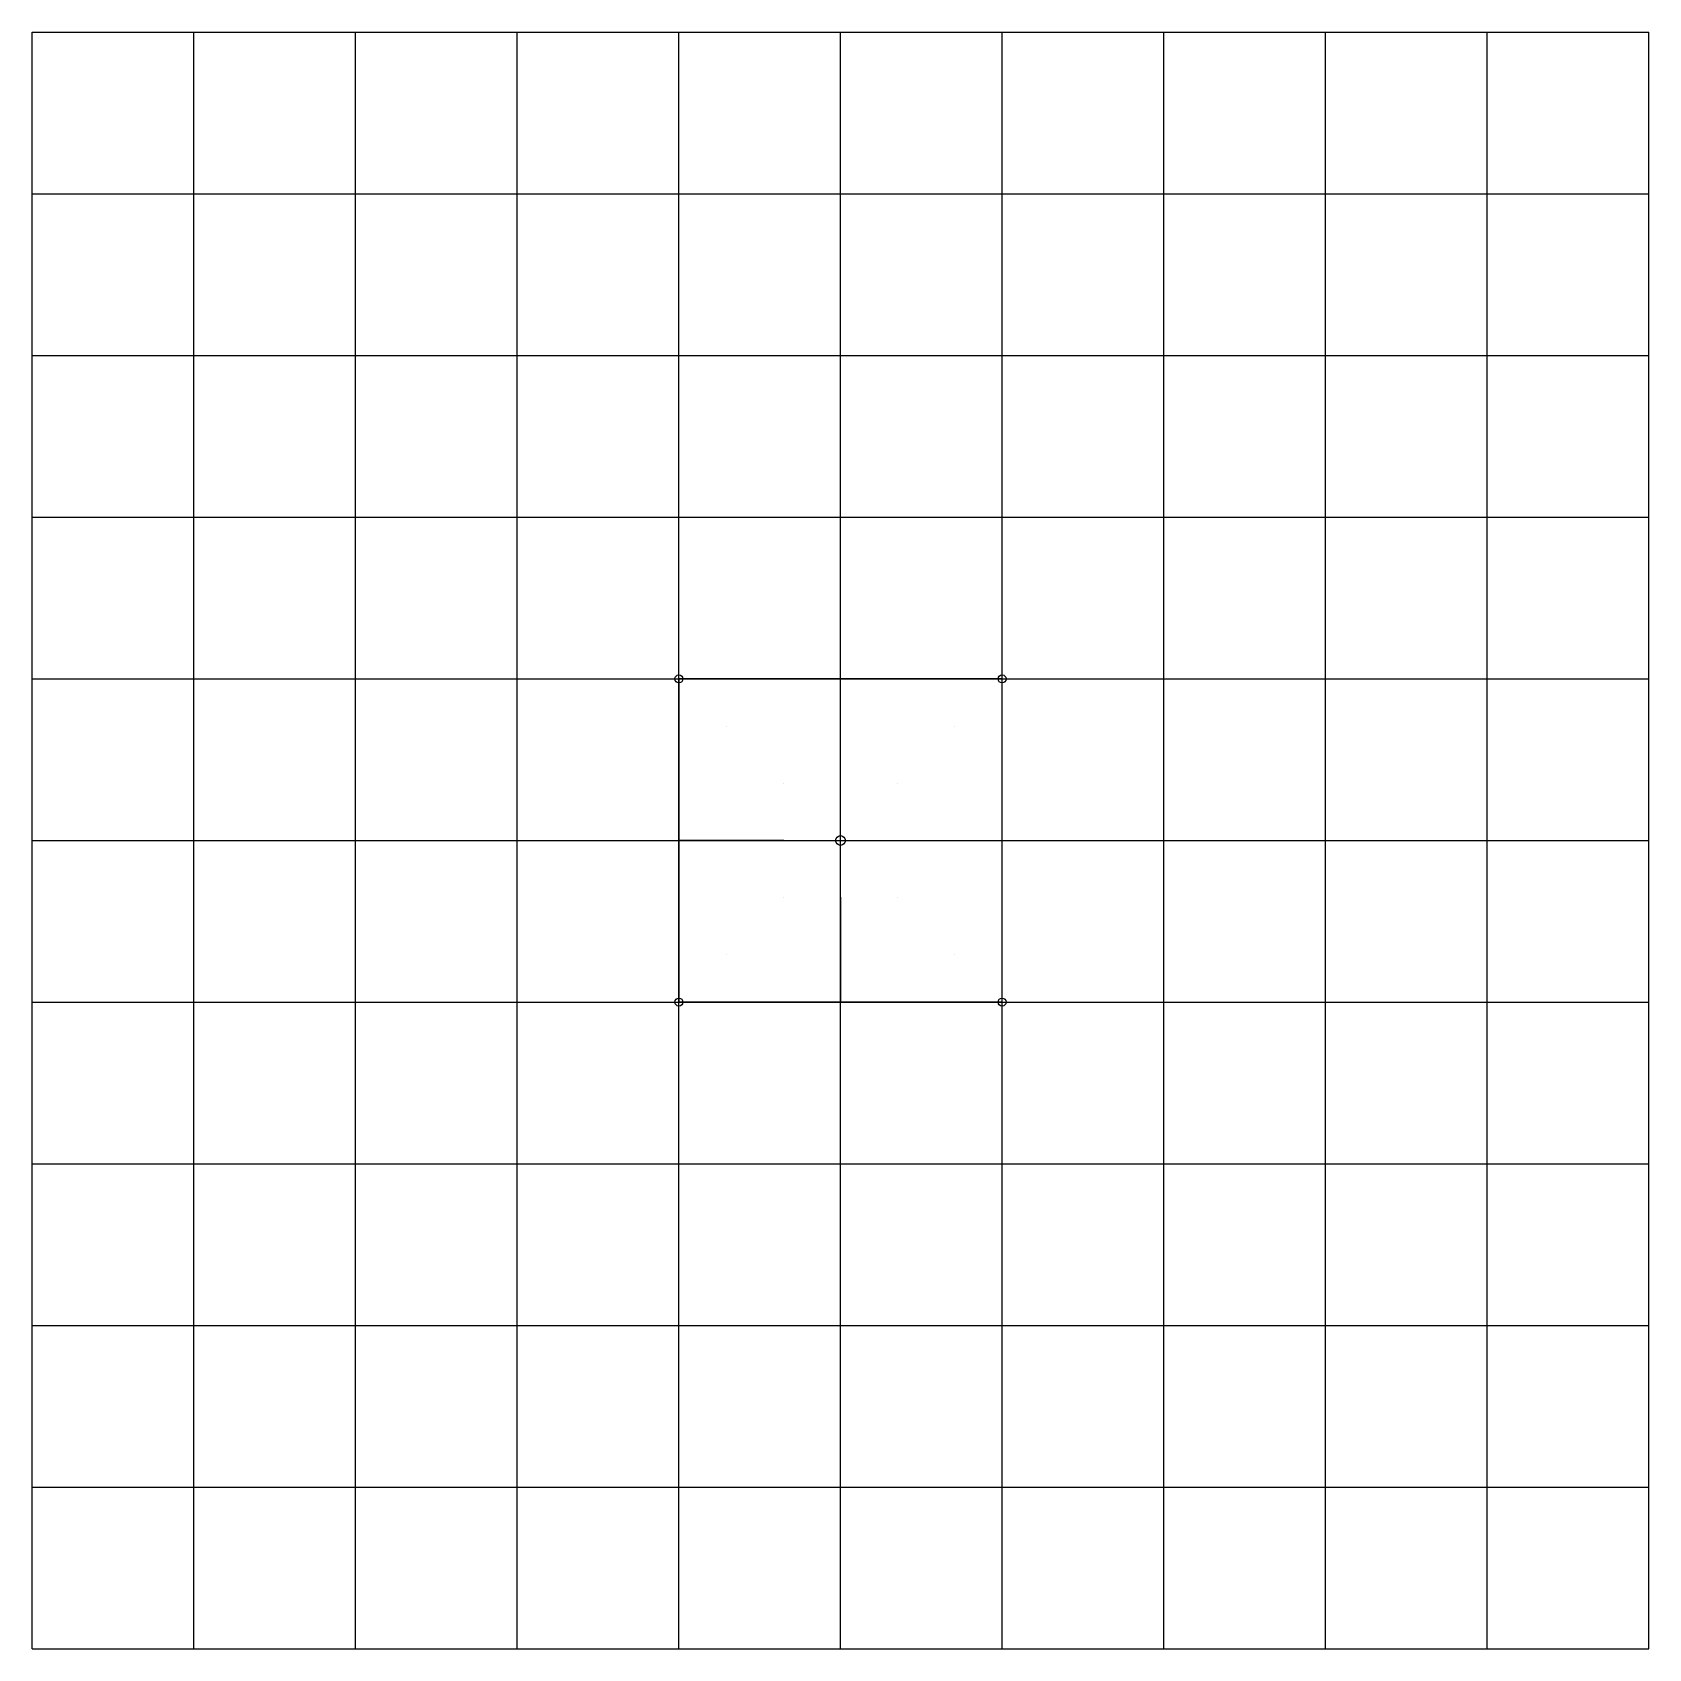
# Model space of a CAD drawing. Header units: metres. Extents: x -100000 to 100000, y -100000 to 100000.
import ezdxf

# ---------------------------------------------------------------- set-up
doc = ezdxf.new("R2010")
doc.units = ezdxf.units.M
for name, color, linetype in [('BEAMS', 7, 'Continuous'), ('BRACING', 7, 'Continuous'), ('COLUMNS', 7, 'Continuous'), ('GRIDS', 7, 'Continuous'), ('MARKERS', 7, 'Continuous')]:
    doc.layers.add(name, color=color, linetype=linetype)

msp = doc.modelspace()

# ---------------------------------------------------------------- linework, layer by layer
at = {"layer": 'BEAMS'}
for p, q in [((20000, 20000), (-20000, 20000)), ((-20000, 20000), (-20000, -20000)), ((20000, 20000, 3600), (-20000, 20000, 3600)), ((-20000, 20000, 3600), (-20000, -20000, 3600)), ((20000, 20000, 7200), (-20000, 20000, 7200)), ((-20000, 20000, 7200), (-20000, -20000, 7200)), ((20000, 20000, 10800), (-20000, 20000, 10800)), ((-20000, 20000, 10800), (-20000, -20000, 10800)), ((20000, 20000, 14400), (-20000, 20000, 14400)), ((-20000, 20000, 14400), (-20000, -20000, 14400)), ((20000, 20000, 18000), (-20000, 20000, 18000)), ((-20000, 20000, 18000), (-20000, -20000, 18000)), ((20000, 20000, 21600), (-20000, 20000, 21600)), ((-20000, 20000, 21600), (-20000, -20000, 21600)), ((20000, 20000, 25200), (-20000, 20000, 25200)), ((-20000, 20000, 25200), (-20000, -20000, 25200)), ((20000, 20000, 28800), (-20000, 20000, 28800)), ((-20000, 20000, 28800), (-20000, -20000, 28800)), ((20000, 20000, 32400), (-20000, 20000, 32400)), ((-20000, 20000, 32400), (-20000, -20000, 32400)), ((20000, 20000, 36000), (-20000, 20000, 36000)), ((-20000, 20000, 36000), (-20000, -20000, 36000)), ((20000, 20000, 39600), (-20000, 20000, 39600)), ((-20000, 20000, 39600), (-20000, -20000, 39600)), ((20000, 20000, 43200), (-20000, 20000, 43200)), ((-20000, 20000, 43200), (-20000, -20000, 43200)), ((20000, 20000, 46800), (-20000, 20000, 46800)), ((-20000, 20000, 46800), (-20000, -20000, 46800)), ((20000, 20000, 50400), (-20000, 20000, 50400)), ((-20000, 20000, 50400), (-20000, -20000, 50400)), ((20000, 20000, 54000), (-20000, 20000, 54000)), ((-20000, 20000, 54000), (-20000, -20000, 54000)), ((20000, 20000, 57600), (-20000, 20000, 57600)), ((-20000, 20000, 57600), (-20000, -20000, 57600)), ((20000, 20000, 61200), (-20000, 20000, 61200)), ((-20000, 20000, 61200), (-20000, -20000, 61200)), ((20000, 20000, 64800), (-20000, 20000, 64800)), ((-20000, 20000, 64800), (-20000, -20000, 64800)), ((20000, 20000, 68400), (-20000, 20000, 68400)), ((-20000, 20000, 68400), (-20000, -20000, 68400)), ((20000, 20000, 72000), (-20000, 20000, 72000)), ((-20000, 20000, 72000), (-20000, -20000, 72000)), ((0, 7000), (0, 20000)), ((0, 7000, 7200), (0, 20000, 7200)), ((0, 7000, 14400), (0, 20000, 14400)), ((0, 7000, 21600), (0, 20000, 21600)), ((0, 7000, 28800), (0, 20000, 28800)), ((0, 7000, 36000), (0, 20000, 36000)), ((0, 7000, 43200), (0, 20000, 43200)), ((0, 7000, 50400), (0, 20000, 50400)), ((0, 7000, 57600), (0, 20000, 57600)), ((0, 7000, 64800), (0, 20000, 64800)), ((0, 7000, 72000), (0, 20000, 72000)), ((20000, -20000), (20000, 20000)), ((20000, -20000, 3600), (20000, 20000, 3600)), ((20000, -20000, 7200), (20000, 20000, 7200)), ((20000, -20000, 10800), (20000, 20000, 10800)), ((20000, -20000, 14400), (20000, 20000, 14400)), ((20000, -20000, 18000), (20000, 20000, 18000)), ((20000, -20000, 21600), (20000, 20000, 21600)), ((20000, -20000, 25200), (20000, 20000, 25200)), ((20000, -20000, 28800), (20000, 20000, 28800)), ((20000, -20000, 32400), (20000, 20000, 32400)), ((20000, -20000, 36000), (20000, 20000, 36000)), ((20000, -20000, 39600), (20000, 20000, 39600)), ((20000, -20000, 43200), (20000, 20000, 43200)), ((20000, -20000, 46800), (20000, 20000, 46800)), ((20000, -20000, 50400), (20000, 20000, 50400)), ((20000, -20000, 54000), (20000, 20000, 54000)), ((20000, -20000, 57600), (20000, 20000, 57600)), ((20000, -20000, 61200), (20000, 20000, 61200)), ((20000, -20000, 64800), (20000, 20000, 64800)), ((20000, -20000, 68400), (20000, 20000, 68400)), ((20000, -20000, 72000), (20000, 20000, 72000)), ((-7000, 0), (-20000, 0)), ((-7000, 0, 7200), (-20000, 0, 7200)), ((-7000, 0, 14400), (-20000, 0, 14400)), ((-7000, 0, 21600), (-20000, 0, 21600)), ((-7000, 0, 28800), (-20000, 0, 28800)), ((-7000, 0, 36000), (-20000, 0, 36000)), ((-7000, 0, 43200), (-20000, 0, 43200)), ((-7000, 0, 50400), (-20000, 0, 50400)), ((-7000, 0, 57600), (-20000, 0, 57600)), ((-7000, 0, 64800), (-20000, 0, 64800)), ((-7000, 0, 72000), (-20000, 0, 72000)), ((7000, 0), (20000, 0)), ((7000, 0, 7200), (20000, 0, 7200)), ((7000, 0, 14400), (20000, 0, 14400)), ((7000, 0, 21600), (20000, 0, 21600)), ((7000, 0, 28800), (20000, 0, 28800)), ((7000, 0, 36000), (20000, 0, 36000)), ((7000, 0, 43200), (20000, 0, 43200)), ((7000, 0, 50400), (20000, 0, 50400)), ((7000, 0, 57600), (20000, 0, 57600)), ((7000, 0, 64800), (20000, 0, 64800)), ((7000, 0, 72000), (20000, 0, 72000)), ((0, -7000), (0, -20000)), ((0, -7000, 7200), (0, -20000, 7200)), ((0, -7000, 14400), (0, -20000, 14400)), ((0, -7000, 21600), (0, -20000, 21600)), ((0, -7000, 28800), (0, -20000, 28800)), ((0, -7000, 36000), (0, -20000, 36000)), ((0, -7000, 43200), (0, -20000, 43200)), ((0, -7000, 50400), (0, -20000, 50400)), ((0, -7000, 57600), (0, -20000, 57600)), ((0, -7000, 64800), (0, -20000, 64800)), ((0, -7000, 72000), (0, -20000, 72000)), ((-20000, -20000), (20000, -20000)), ((-20000, -20000, 3600), (20000, -20000, 3600)), ((-20000, -20000, 7200), (20000, -20000, 7200)), ((-20000, -20000, 10800), (20000, -20000, 10800)), ((-20000, -20000, 14400), (20000, -20000, 14400)), ((-20000, -20000, 18000), (20000, -20000, 18000)), ((-20000, -20000, 21600), (20000, -20000, 21600)), ((-20000, -20000, 25200), (20000, -20000, 25200)), ((-20000, -20000, 28800), (20000, -20000, 28800)), ((-20000, -20000, 32400), (20000, -20000, 32400)), ((-20000, -20000, 36000), (20000, -20000, 36000)), ((-20000, -20000, 39600), (20000, -20000, 39600)), ((-20000, -20000, 43200), (20000, -20000, 43200)), ((-20000, -20000, 46800), (20000, -20000, 46800)), ((-20000, -20000, 50400), (20000, -20000, 50400)), ((-20000, -20000, 54000), (20000, -20000, 54000)), ((-20000, -20000, 57600), (20000, -20000, 57600)), ((-20000, -20000, 61200), (20000, -20000, 61200)), ((-20000, -20000, 64800), (20000, -20000, 64800)), ((-20000, -20000, 68400), (20000, -20000, 68400)), ((-20000, -20000, 72000), (20000, -20000, 72000))]:
    msp.add_line(p, q, dxfattribs=at)
at = {"layer": 'BRACING'}
for p, q in [((-20000, 20000), (20000, 20000, 14400)), ((20000, 20000), (-20000, 20000, 14400)), ((-20000, 20000, 14400), (20000, 20000, 28800)), ((20000, 20000, 14400), (-20000, 20000, 28800)), ((-20000, 20000, 28800), (20000, 20000, 43200)), ((20000, 20000, 28800), (-20000, 20000, 43200)), ((-20000, 20000, 43200), (20000, 20000, 57600)), ((20000, 20000, 43200), (-20000, 20000, 57600)), ((-20000, 20000, 57600), (20000, 20000, 72000)), ((20000, 20000, 57600), (-20000, 20000, 72000)), ((-20000, -20000), (20000, -20000, 14400)), ((20000, -20000), (-20000, -20000, 14400)), ((-20000, -20000, 14400), (20000, -20000, 28800)), ((20000, -20000, 14400), (-20000, -20000, 28800)), ((-20000, -20000, 28800), (20000, -20000, 43200)), ((20000, -20000, 28800), (-20000, -20000, 43200)), ((-20000, -20000, 43200), (20000, -20000, 57600)), ((20000, -20000, 43200), (-20000, -20000, 57600)), ((-20000, -20000, 57600), (20000, -20000, 72000)), ((20000, -20000, 57600), (-20000, -20000, 72000))]:
    msp.add_line(p, q, dxfattribs=at)
at = {"layer": 'COLUMNS'}
for p, q in [((0, 20000), (0, 20000, 72000)), ((-14142, 14142), (-14142, 14142, 72000)), ((14142, 14142), (14142, 14142, 72000)), ((-7000, 7000), (-7000, 7000, 72000)), ((7000, 7000), (7000, 7000, 72000)), ((-20000, 0), (-20000, 0, 72000)), ((20000, 0), (20000, 0, 72000)), ((-7000, -7000), (-7000, -7000, 72000)), ((7000, -7000), (7000, -7000, 72000)), ((-14142, -14142), (-14142, -14142, 72000)), ((14142, -14142), (14142, -14142, 72000)), ((0, -20000), (0, -20000, 72000))]:
    msp.add_line(p, q, dxfattribs=at)
at = {"layer": 'GRIDS'}
for p, q in [((-100000, -100000), (-100000, 100000)), ((-100000, 100000), (100000, 100000)), ((-80000, -100000), (-80000, 100000)), ((-60000, -100000), (-60000, 100000)), ((-40000, -100000), (-40000, 100000)), ((-20000, -100000), (-20000, 100000)), ((0, -100000), (0, 100000)), ((20000, -100000), (20000, 100000)), ((40000, -100000), (40000, 100000)), ((60000, -100000), (60000, 100000)), ((80000, -100000), (80000, 100000)), ((100000, -100000), (100000, 100000)), ((-100000, 80000), (100000, 80000)), ((-100000, 60000), (100000, 60000)), ((-100000, 40000), (100000, 40000)), ((-100000, 20000), (100000, 20000)), ((-100000, 0), (100000, 0)), ((-100000, -20000), (100000, -20000)), ((-100000, -40000), (100000, -40000)), ((-100000, -60000), (100000, -60000)), ((-100000, -80000), (100000, -80000)), ((-100000, -100000), (100000, -100000))]:
    msp.add_line(p, q, dxfattribs=at)
at = {"layer": 'MARKERS', "color": 2}
for centre in [(-20000, 20000), (-20000, 20000, 72000), (20000, 20000), (20000, 20000, 72000), (-20000, -20000), (-20000, -20000, 72000), (20000, -20000), (20000, -20000, 72000)]:
    msp.add_circle(centre, 500, dxfattribs=at)
at = {"layer": 'MARKERS', "color": 3}
msp.add_circle((0, 0, 72000), 600, dxfattribs=at)

doc.saveas('drawing.dxf')
